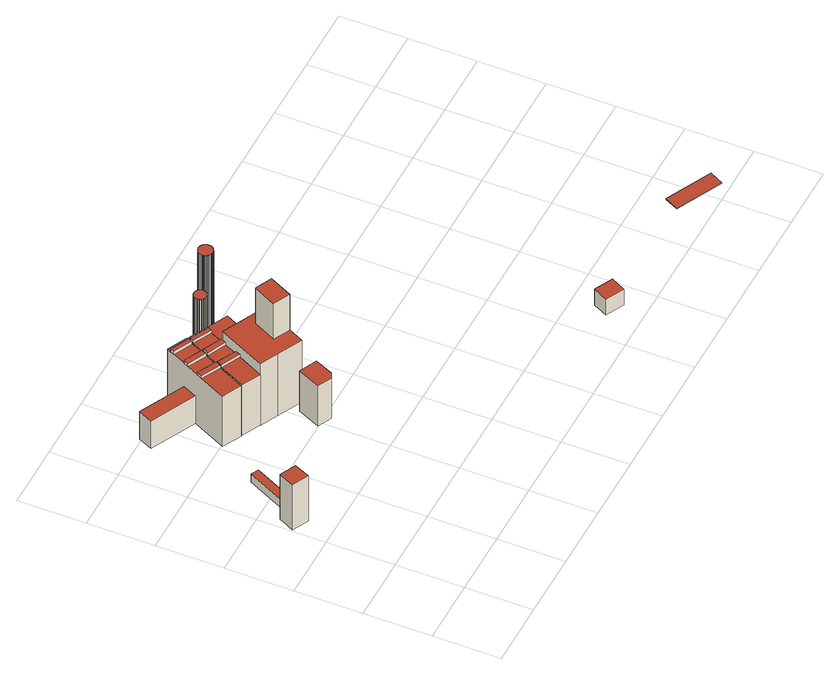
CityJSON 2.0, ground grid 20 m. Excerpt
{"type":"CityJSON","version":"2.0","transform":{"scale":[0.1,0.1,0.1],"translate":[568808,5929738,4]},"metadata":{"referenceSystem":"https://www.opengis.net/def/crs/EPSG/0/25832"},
"CityObjects":{
"building1":{"type":"Building","attributes":{"Grundfläche 2D":"28.139197","Grundhöhe NN":"4.717"},"geometry":[{"type":"Solid","lod":"3","boundaries":[[[[0,1,2,3]],[[4,5,3,2]],[[5,6,0,3]],[[6,7,1,0]],[[7,4,2,1]],[[7,6,5,4]]]],"semantics":{"surfaces":[{"type":"RoofSurface"},{"type":"WallSurface"},{"type":"GroundSurface"}],"values":[[0,1,1,1,1,2]]}}]},
"building2":{"type":"Building","attributes":{"Grundfläche 2D":"29.327296","Grundhöhe NN":"4.848"},"geometry":[{"type":"Solid","lod":"3","boundaries":[[[[8,9,10,11]],[[12,13,11,10]],[[13,14,8,11]],[[14,15,9,8]],[[15,12,10,9]],[[15,14,13,12]]]],"semantics":{"surfaces":[{"type":"RoofSurface"},{"type":"WallSurface"},{"type":"GroundSurface"}],"values":[[0,1,1,1,1,2]]}}]},
"building3":{"type":"Building","attributes":{"Grundfläche 2D":"71.214917","Grundhöhe NN":"4.806"},"geometry":[{"type":"Solid","lod":"3","boundaries":[[[[16,17,18,19]],[[17,16,20,21]],[[18,17,21,22]],[[19,18,22,23]],[[16,19,23,20]],[[21,20,23,22]]]],"semantics":{"surfaces":[{"type":"RoofSurface"},{"type":"WallSurface"},{"type":"GroundSurface"}],"values":[[0,1,1,1,1,2]]}}]},
"building4":{"type":"Building","attributes":{"Grundfläche 2D":"285.808017","Grundhöhe NN":"4.895"},"children":["building4-1","building4-2"],"geometry":[{"type":"Solid","lod":"3","boundaries":[[[[24,25,26,27]],[[28,29,30,31,32]],[[33,34,35,36,37,38]],[[39,40,41,42,37,43,44]],[[37,42,38]],[[45,43,46,47]],[[43,45,44]],[[48,49,50,51,52]],[[53,54,55,56]],[[57,58,59,60,61]],[[61,62,63,64,65,66,67,57]],[[68,69,70,71]],[[27,26,71,70]],[[24,27,70,60]],[[25,24,60,59]],[[26,25,59,71]],[[58,57,29,28]],[[67,30,29,57]],[[67,66,31,30]],[[66,72,58,28,32,31]],[[50,49,40,33]],[[33,38,51,50]],[[41,48,52,51,38,42]],[[49,48,41,40]],[[39,44,56,55]],[[53,56,44,45]],[[45,47,54,53]],[[55,54,47,39]],[[69,68,73,74]],[[62,61,60,70,69,74,75]],[[63,62,75,76]],[[68,71,59,58,72,66,65,64,63,76,77,78,73]],[[46,43,79,80]],[[36,35,34,33,40,39,47,46,80,81]],[[37,36,81,82]],[[43,37,82,79]],[[78,77,76,75,74,73]],[[81,80,79,82]]]],"semantics":{"surfaces":[{"type":"RoofSurface"},{"type":"WallSurface"},{"type":"GroundSurface"}],"values":[[0,0,0,0,0,0,0,0,0,0,0,0,1,1,1,1,1,1,1,1,1,1,1,1,1,1,1,1,1,1,1,1,1,1,1,1,2,2]]}}]},
"building4-1":{"type":"BuildingInstallation","parents":["building4"],"geometry":[{"type":"MultiSurface","lod":"3","boundaries":[[[83,84,85,86,87]],[[85,84,34,35]],[[35,88,86,85]],[[89,83,87,86,88,90]],[[89,34,84,83]]],"semantics":{"surfaces":[{"type":"RoofSurface"},{"type":"WallSurface"}],"values":[0,1,1,1,1]}}]},
"building4-2":{"type":"BuildingInstallation","parents":["building4"],"geometry":[{"type":"MultiSurface","lod":"3","boundaries":[[[91,92,93,94]],[[93,92,65,95]],[[94,93,95,96]],[[91,94,96,64]],[[92,91,64,65]]],"semantics":{"surfaces":[{"type":"RoofSurface"},{"type":"WallSurface"}],"values":[0,1,1,1,1]}}]},
"building5":{"type":"Building","attributes":{"Grundfläche 2D":"43.036747","Grundhöhe NN":"4.773"},"geometry":[{"type":"Solid","lod":"3","boundaries":[[[[97,98,99,100,101]],[[102,103,101,100]],[[103,104,97,101]],[[104,105,98,97]],[[105,106,99,98]],[[106,102,100,99]],[[106,105,104,103,102]]]],"semantics":{"surfaces":[{"type":"RoofSurface"},{"type":"WallSurface"},{"type":"GroundSurface"}],"values":[[0,1,1,1,1,1,2]]}}]},
"building6":{"type":"Building","attributes":{"Grundfläche 2D":"220.055296","Grundhöhe NN":"4.832"},"geometry":[{"type":"Solid","lod":"3","boundaries":[[[[107,108,109,110]],[[111,112,113,114,115,116,117,118,119]],[[112,115,110,109]],[[115,114,107,110]],[[108,107,114,113]],[[113,112,109,108]],[[111,119,120,121]],[[116,115,112,111,121,122]],[[117,116,122,123]],[[118,117,123,124]],[[119,118,124,120]],[[124,123,122,121,120]]]],"semantics":{"surfaces":[{"type":"RoofSurface"},{"type":"WallSurface"},{"type":"GroundSurface"}],"values":[[0,0,1,1,1,1,1,1,1,1,1,2]]}}]},
"building7":{"type":"Building","attributes":{"Grundfläche 2D":"116.157588","Grundhöhe NN":"4.806"},"geometry":[{"type":"Solid","lod":"3","boundaries":[[[[125,126,127,128]],[[126,125,129,130]],[[127,126,130,131]],[[128,127,131,132]],[[125,128,132,129]],[[130,129,132,131]]]],"semantics":{"surfaces":[{"type":"RoofSurface"},{"type":"WallSurface"},{"type":"GroundSurface"}],"values":[[0,1,1,1,1,2]]}}]},
"building8":{"type":"Building","attributes":{"Grundfläche 2D":"10.809403","Grundhöhe NN":"4.806"},"geometry":[{"type":"Solid","lod":"3","boundaries":[[[[133,134,135,136,137,138,139,140,141,142,143,144,145,146,147,148,149,150,151,152,153,154,155,156,157,158,159,160,161,162,163,164,165,166,167,168,169,170,171,172,173,174,175,176,177,178,179,180,181,182,183,184,185,186,187,188,189,190,191,192,193,194,195,196,197,198,199,200,201,202,203,204,205,206,207,208,209,210,211,212,213,214,215,216,217,218,219,220,221,222,223,224,225,226,227,228,229,230]],[[231,232,140,139]],[[232,233,141,140]],[[233,234,142,141]],[[234,235,143,142]],[[235,236,144,143]],[[236,237,145,144]],[[237,238,146,145]],[[238,239,147,146]],[[239,240,148,147]],[[240,241,149,148]],[[241,242,150,149]],[[242,243,151,150]],[[244,231,139,138]],[[243,245,152,151]],[[245,246,153,152]],[[246,247,154,153]],[[247,248,155,154]],[[248,249,156,155]],[[249,250,157,156]],[[250,251,158,157]],[[251,252,159,158]],[[252,253,160,159]],[[253,254,161,160]],[[254,255,162,161]],[[255,256,163,162]],[[256,257,164,163]],[[257,258,165,164]],[[258,259,166,165]],[[259,260,167,166]],[[260,261,168,167]],[[261,262,169,168]],[[262,263,170,169]],[[263,264,171,170]],[[264,265,172,171]],[[265,266,173,172]],[[266,267,174,173]],[[267,268,175,174]],[[268,269,176,175]],[[269,270,177,176]],[[270,271,178,177]],[[271,272,179,178]],[[272,273,180,179]],[[273,274,181,180]],[[274,275,182,181]],[[275,276,183,182]],[[276,277,184,183]],[[277,278,185,184]],[[278,279,186,185]],[[279,280,187,186]],[[280,281,188,187]],[[281,282,189,188]],[[282,283,190,189]],[[283,284,191,190]],[[284,285,192,191]],[[285,286,193,192]],[[286,287,194,193]],[[287,288,195,194]],[[288,289,196,195]],[[289,290,197,196]],[[290,291,198,197]],[[291,292,199,198]],[[292,293,200,199]],[[293,294,201,200]],[[294,295,202,201]],[[295,296,203,202]],[[296,297,204,203]],[[297,298,205,204]],[[298,299,206,205]],[[299,300,207,206]],[[300,301,208,207]],[[301,302,209,208]],[[302,303,210,209]],[[303,304,211,210]],[[304,305,212,211]],[[305,306,213,212]],[[306,307,214,213]],[[307,308,215,214]],[[308,309,216,215]],[[309,310,217,216]],[[310,311,218,217]],[[311,312,219,218]],[[312,313,220,219]],[[313,314,221,220]],[[314,315,222,221]],[[315,316,223,222]],[[316,317,224,223]],[[317,318,225,224]],[[318,319,226,225]],[[319,320,227,226]],[[320,321,228,227]],[[321,322,229,228]],[[322,323,230,229]],[[323,324,133,230]],[[324,325,134,133]],[[325,326,135,134]],[[326,327,136,135]],[[327,328,137,136]],[[328,244,138,137]],[[321,320,319,318,317,316,315,314,313,312,311,310,309,308,307,306,305,304,303,302,301,300,299,298,297,296,295,294,293,292,291,290,289,288,287,286,285,284,283,282,281,280,279,278,277,276,275,274,273,272,271,270,269,268,267,266,265,264,263,262,261,260,259,258,257,256,255,254,253,252,251,250,249,248,247,246,245,243,242,241,240,239,238,237,236,235,234,233,232,231,244,328,327,326,325,324,323,322]]]],"semantics":{"surfaces":[{"type":"RoofSurface"},{"type":"WallSurface"},{"type":"GroundSurface"}],"values":[[0,1,1,1,1,1,1,1,1,1,1,1,1,1,1,1,1,1,1,1,1,1,1,1,1,1,1,1,1,1,1,1,1,1,1,1,1,1,1,1,1,1,1,1,1,1,1,1,1,1,1,1,1,1,1,1,1,1,1,1,1,1,1,1,1,1,1,1,1,1,1,1,1,1,1,1,1,1,1,1,1,1,1,1,1,1,1,1,1,1,1,1,1,1,1,1,1,1,1,2]]}}]},
"building9":{"type":"Building","attributes":{"Grundfläche 2D":"14.092225","Grundhöhe NN":"4.903"},"geometry":[{"type":"Solid","lod":"3","boundaries":[[[[329,330,331,332,333,334,335,336,337,338,339,340,341,342,343,344,345,346,347,348,349,350,351,352,353,354,355,356,357,358,359,360,361,362,363,364,365,366,367,368,369,370,371,372,373,374,375,376,377,378,379,380,381,382,383,384,385,386,387,388,389,390,391,392,393,394,395,396,397,398,399,400,401,402,403,404,405,406,407,408,409,410,411,412,413,414,415,416,417,418,419,420,421,422,423,424,425,426,427,428]],[[429,430,335,334]],[[430,431,336,335]],[[431,432,337,336]],[[432,433,338,337]],[[433,434,339,338]],[[434,435,340,339]],[[435,436,341,340]],[[436,437,342,341]],[[437,438,343,342]],[[438,439,344,343]],[[439,440,345,344]],[[440,441,346,345]],[[442,429,334,333]],[[441,443,347,346]],[[443,444,348,347]],[[444,445,349,348]],[[445,446,350,349]],[[446,447,351,350]],[[447,448,352,351]],[[448,449,353,352]],[[449,450,354,353]],[[450,451,355,354]],[[451,452,356,355]],[[452,453,357,356]],[[453,454,358,357]],[[454,455,359,358]],[[455,456,360,359]],[[456,457,361,360]],[[457,458,362,361]],[[458,459,363,362]],[[459,460,364,363]],[[460,461,365,364]],[[461,462,366,365]],[[462,463,367,366]],[[463,464,368,367]],[[464,465,369,368]],[[465,466,370,369]],[[466,467,371,370]],[[467,468,372,371]],[[468,469,373,372]],[[469,470,374,373]],[[470,471,375,374]],[[471,472,376,375]],[[472,473,377,376]],[[473,474,378,377]],[[474,475,379,378]],[[475,476,380,379]],[[476,477,381,380]],[[477,478,382,381]],[[478,479,383,382]],[[479,480,384,383]],[[480,481,385,384]],[[481,482,386,385]],[[482,483,387,386]],[[483,484,388,387]],[[484,485,389,388]],[[485,486,390,389]],[[486,487,391,390]],[[487,488,392,391]],[[488,489,393,392]],[[489,490,394,393]],[[490,491,395,394]],[[491,492,396,395]],[[492,493,397,396]],[[493,494,398,397]],[[494,495,399,398]],[[495,496,400,399]],[[496,497,401,400]],[[497,498,402,401]],[[498,499,403,402]],[[499,500,404,403]],[[500,501,405,404]],[[501,502,406,405]],[[502,503,407,406]],[[503,504,408,407]],[[504,505,409,408]],[[505,506,410,409]],[[506,507,411,410]],[[507,508,412,411]],[[508,509,413,412]],[[509,510,414,413]],[[510,511,415,414]],[[511,512,416,415]],[[512,513,417,416]],[[513,514,418,417]],[[514,515,419,418]],[[515,516,420,419]],[[516,517,421,420]],[[517,518,422,421]],[[518,519,423,422]],[[519,520,424,423]],[[520,521,425,424]],[[521,522,426,425]],[[522,523,427,426]],[[523,524,428,427]],[[524,525,329,428]],[[525,526,330,329]],[[526,527,331,330]],[[527,528,332,331]],[[528,442,333,332]],[[522,521,520,519,518,517,516,515,514,513,512,511,510,509,508,507,506,505,504,503,502,501,500,499,498,497,496,495,494,493,492,491,490,489,488,487,486,485,484,483,482,481,480,479,478,477,476,475,474,473,472,471,470,469,468,467,466,465,464,463,462,461,460,459,458,457,456,455,454,453,452,451,450,449,448,447,446,445,444,443,441,440,439,438,437,436,435,434,433,432,431,430,429,442,528,527,526,525,524,523]]]],"semantics":{"surfaces":[{"type":"RoofSurface"},{"type":"WallSurface"},{"type":"GroundSurface"}],"values":[[0,1,1,1,1,1,1,1,1,1,1,1,1,1,1,1,1,1,1,1,1,1,1,1,1,1,1,1,1,1,1,1,1,1,1,1,1,1,1,1,1,1,1,1,1,1,1,1,1,1,1,1,1,1,1,1,1,1,1,1,1,1,1,1,1,1,1,1,1,1,1,1,1,1,1,1,1,1,1,1,1,1,1,1,1,1,1,1,1,1,1,1,1,1,1,1,1,1,1,1,1,2]]}}]},
"building10":{"type":"Building","attributes":{"Grundfläche 2D":"29.874448","Grundhöhe NN":"4.741"},"geometry":[{"type":"Solid","lod":"3","boundaries":[[[[529,530,531,532]],[[533,534,532,531]],[[534,535,529,532]],[[535,536,530,529]],[[536,533,531,530]],[[536,535,534,533]]]],"semantics":{"surfaces":[{"type":"RoofSurface"},{"type":"WallSurface"},{"type":"GroundSurface"}],"values":[[0,1,1,1,1,2]]}}]},
"building11":{"type":"Building","attributes":{"Grundfläche 2D":"69.179238","Grundhöhe NN":"9.692"},"geometry":[{"type":"Solid","lod":"3","boundaries":[[[[537,538,539,540]],[[541,542,540,539]],[[542,543,537,540]],[[543,544,538,537]],[[544,541,539,538]],[[544,543,542,541]]]],"semantics":{"surfaces":[{"type":"RoofSurface"},{"type":"WallSurface"},{"type":"GroundSurface"}],"values":[[0,1,1,1,1,2]]}}]}
},
"vertices":[
[77,524,171],[30,547,171],[6,500,173],[54,476,173],[6,500,7],[54,476,7],[77,524,7],[30,547,7],
[144,663,38],[122,674,38],[69,565,38],[91,554,38],[69,565,8],[91,554,8],[144,663,8],[122,674,8],
[260,898,108],[281,941,108],[146,1007,108],[125,964,108],[260,898,8],[281,941,8],[146,1007,8],[125,964,8],
[312,862,203],[256,890,203],[248,875,203],[304,847,203],[273,926,203],[328,900,203],[335,915,203],[281,942,203],[281,941,203],[396,887,192],[414,923,192],[420,935,191],[425,946,191],[369,973,191],[342,913,192],[370,833,193],[389,871,192],[334,897,192],[342,912,192],[269,768,194],[315,860,193],[308,845,193],[325,740,194],[363,818,193],[334,897,202],[389,871,202],[396,887,202],[342,913,202],[342,912,202],[308,845,202],[363,818,202],[370,833,202],[315,860,202],[328,900,193],[273,926,193],[256,890,193],[312,862,193],[337,915,193],[367,975,192],[311,1003,192],[305,991,192],[299,979,192],[281,942,193],[335,915,193],[210,797,194],[266,769,194],[304,847,193],[248,875,193],[281,941,193],[210,797,9],[266,769,9],[367,975,9],[311,1003,9],[281,942,9],[281,941,9],[269,768,9],[325,740,9],[425,946,9],[369,973,9],
[360,950,202],[414,923,202],[420,935,202],[366,962,202],[365,961,202],[366,962,191],[360,950,192],[365,961,191],
[305,991,203],[299,979,203],[354,953,203],[360,964,203],[354,953,192],[360,964,192],
[445,592,155],[470,647,155],[417,671,155],[386,603,155],[427,583,155],[386,603,8],[427,583,8],[445,592,8],[470,647,8],[417,671,8],
[458,817,363],[424,749,363],[473,725,363],[507,793,363],[451,679,233],[473,725,233],[424,749,233],[458,817,233],[507,793,233],[520,821,233],[394,882,233],[325,740,233],[378,715,233],[378,715,8],[451,679,8],[520,821,8],[394,882,8],[325,740,8],
[447,932,74],[557,879,74],[599,964,74],[489,1017,74],[447,932,8],[557,879,8],[599,964,8],[489,1017,8],
[552,1028,183],[551,1029,183],[550,1030,183],[549,1031,183],[548,1031,183],[547,1032,183],[546,1032,183],[545,1032,183],[544,1033,183],[543,1033,183],[542,1033,183],[541,1033,183],[539,1033,183],[538,1033,183],[537,1033,183],[536,1033,183],[535,1033,183],[534,1032,183],[533,1032,183],[532,1031,183],[530,1031,183],[529,1030,183],[528,1029,183],[527,1028,183],[526,1027,183],[525,1026,183],[525,1025,183],[524,1024,183],[523,1023,183],[523,1022,183],[522,1021,183],[522,1020,183],[522,1019,183],[521,1018,183],[521,1017,183],[521,1016,183],[521,1014,183],[521,1013,183],[521,1012,183],[522,1011,183],[522,1010,183],[522,1009,183],[523,1008,183],[523,1007,183],[524,1005,183],[525,1004,183],[526,1003,183],[526,1002,183],[527,1001,183],[528,1000,183],[529,1000,183],[530,999,183],[531,998,183],[532,998,183],[533,997,183],[534,997,183],[535,997,183],[537,996,183],[538,996,183],[539,996,183],[540,996,183],[541,996,183],[542,996,183],[544,997,183],[545,997,183],[546,997,183],[547,998,183],[548,998,183],[549,999,183],[550,999,183],[551,1000,183],[552,1001,183],[553,1001,183],[553,1002,183],[554,1003,183],[555,1004,183],[556,1005,183],[556,1006,183],[557,1007,183],[557,1008,183],[557,1009,183],[558,1010,183],[558,1012,183],[558,1013,183],[558,1014,183],[558,1015,183],[558,1016,183],[558,1017,183],[558,1019,183],[558,1020,183],[557,1021,183],[557,1022,183],[556,1023,183],[556,1024,183],[555,1025,183],[555,1026,183],[554,1027,183],[553,1028,183],[546,1032,8],[545,1032,8],[544,1033,8],[543,1033,8],[542,1033,8],[541,1033,8],[539,1033,8],[538,1033,8],[537,1033,8],[536,1033,8],[535,1033,8],[534,1032,8],[533,1032,8],[547,1032,8],[532,1031,8],[530,1031,8],[529,1030,8],[528,1029,8],[527,1028,8],[526,1027,8],[525,1026,8],[525,1025,8],[524,1024,8],[523,1023,8],[523,1022,8],[522,1021,8],[522,1020,8],[522,1019,8],[521,1018,8],[521,1017,8],[521,1016,8],[521,1014,8],[521,1013,8],[521,1012,8],[522,1011,8],[522,1010,8],[522,1009,8],[523,1008,8],[523,1007,8],[524,1005,8],[525,1004,8],[526,1003,8],[526,1002,8],[527,1001,8],[528,1000,8],[529,1000,8],[530,999,8],[531,998,8],[532,998,8],[533,997,8],[534,997,8],[535,997,8],[537,996,8],[538,996,8],[539,996,8],[540,996,8],[541,996,8],[542,996,8],[544,997,8],[545,997,8],[546,997,8],[547,998,8],[548,998,8],[549,999,8],[550,999,8],[551,1000,8],[552,1001,8],[553,1001,8],[553,1002,8],[554,1003,8],[555,1004,8],[556,1005,8],[556,1006,8],[557,1007,8],[557,1008,8],[557,1009,8],[558,1010,8],[558,1012,8],[558,1013,8],[558,1014,8],[558,1015,8],[558,1016,8],[558,1017,8],[558,1019,8],[558,1020,8],[557,1021,8],[557,1022,8],[556,1023,8],[556,1024,8],[555,1025,8],[555,1026,8],[554,1027,8],[553,1028,8],[552,1028,8],[551,1029,8],[550,1030,8],[549,1031,8],[548,1031,8],
[611,1043,290],[610,1044,290],[609,1045,290],[608,1045,290],[607,1046,290],[605,1046,290],[604,1047,290],[603,1047,290],[602,1047,290],[600,1047,290],[599,1048,290],[598,1048,290],[596,1047,290],[595,1047,290],[594,1047,290],[592,1047,290],[591,1046,290],[590,1046,290],[589,1045,290],[587,1045,290],[586,1044,290],[585,1043,290],[584,1042,290],[583,1041,290],[582,1040,290],[582,1039,290],[581,1038,290],[580,1037,290],[579,1036,290],[579,1035,290],[578,1033,290],[578,1032,290],[578,1031,290],[577,1030,290],[577,1028,290],[577,1027,290],[577,1026,290],[577,1024,290],[577,1023,290],[578,1022,290],[578,1020,290],[578,1019,290],[579,1018,290],[579,1017,290],[580,1015,290],[581,1014,290],[582,1013,290],[582,1012,290],[583,1011,290],[584,1010,290],[585,1010,290],[586,1009,290],[588,1008,290],[589,1007,290],[590,1007,290],[591,1006,290],[592,1006,290],[594,1006,290],[595,1005,290],[596,1005,290],[598,1005,290],[599,1005,290],[600,1005,290],[602,1005,290],[603,1006,290],[604,1006,290],[606,1006,290],[607,1007,290],[608,1008,290],[609,1008,290],[610,1009,290],[611,1010,290],[612,1011,290],[613,1011,290],[614,1012,290],[615,1013,290],[616,1015,290],[617,1016,290],[617,1017,290],[618,1018,290],[618,1019,290],[619,1021,290],[619,1022,290],[619,1023,290],[619,1024,290],[620,1026,290],[619,1027,290],[619,1028,290],[619,1030,290],[619,1031,290],[619,1032,290],[618,1034,290],[618,1035,290],[617,1036,290],[617,1037,290],[616,1038,290],[615,1039,290],[614,1040,290],[613,1041,290],[612,1042,290],[605,1046,9],[604,1047,9],[603,1047,9],[602,1047,9],[600,1047,9],[599,1048,9],[598,1048,9],[596,1047,9],[595,1047,9],[594,1047,9],[592,1047,9],[591,1046,9],[590,1046,9],[607,1046,9],[589,1045,9],[587,1045,9],[586,1044,9],[585,1043,9],[584,1042,9],[583,1041,9],[582,1040,9],[582,1039,9],[581,1038,9],[580,1037,9],[579,1036,9],[579,1035,9],[578,1033,9],[578,1032,9],[578,1031,9],[577,1030,9],[577,1028,9],[577,1027,9],[577,1026,9],[577,1024,9],[577,1023,9],[578,1022,9],[578,1020,9],[578,1019,9],[579,1018,9],[579,1017,9],[580,1015,9],[581,1014,9],[582,1013,9],[582,1012,9],[583,1011,9],[584,1010,9],[585,1010,9],[586,1009,9],[588,1008,9],[589,1007,9],[590,1007,9],[591,1006,9],[592,1006,9],[594,1006,9],[595,1005,9],[596,1005,9],[598,1005,9],[599,1005,9],[600,1005,9],[602,1005,9],[603,1006,9],[604,1006,9],[606,1006,9],[607,1007,9],[608,1008,9],[609,1008,9],[610,1009,9],[611,1010,9],[612,1011,9],[613,1011,9],[614,1012,9],[615,1013,9],[616,1015,9],[617,1016,9],[617,1017,9],[618,1018,9],[618,1019,9],[619,1021,9],[619,1022,9],[619,1023,9],[619,1024,9],[620,1026,9],[619,1027,9],[619,1028,9],[619,1030,9],[619,1031,9],[619,1032,9],[618,1034,9],[618,1035,9],[617,1036,9],[617,1037,9],[616,1038,9],[615,1039,9],[614,1040,9],[613,1041,9],[612,1042,9],[611,1043,9],[610,1044,9],[609,1045,9],[608,1045,9],
[1158,111,65],[1104,138,65],[1082,94,65],[1136,67,65],[1082,94,7],[1136,67,7],[1158,111,7],[1104,138,7],
[1611,5,59],[1631,46,60],[1495,113,60],[1475,72,59],[1495,113,57],[1475,72,57],[1611,5,57],[1631,46,57]
]}
